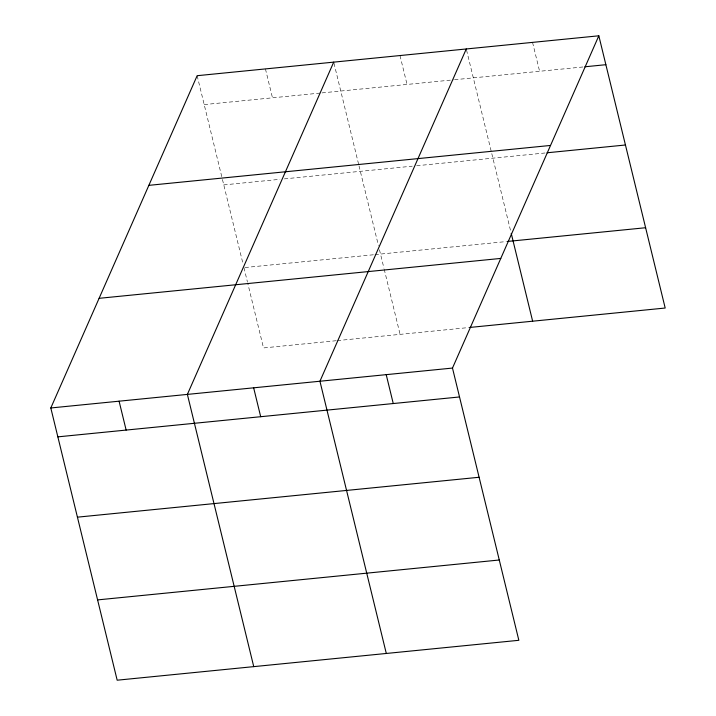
<?xml version="1.0" encoding="UTF-8"?>
<svg xmlns="http://www.w3.org/2000/svg" width="716" height="716" viewBox="0 0 716 716"><rect width="100%" height="100%" fill="white"/><g stroke="black" fill="none" stroke-linecap="round" stroke-linejoin="round"><path stroke-width="0.54" stroke-dasharray="3.58 2.69" d="M204.194 104.599L320.938 92.999M322.039 92.892L453.434 79.834M454.544 79.727L583.782 66.892M223.768 184.898L279.938 179.322M284.341 178.884L412.255 166.175M416.676 165.736L545.914 152.902M245.042 267.524L373.904 254.726M375.005 254.61L506.436 241.56M336.207 340.718L263.515 347.931L247.638 282.829M337.308 340.601L468.568 327.57M532.552 42.387L539.596 71.278M466.537 50.039L510.964 232.306M399.993 55.553L407.046 84.443M333.978 63.205L358.752 164.823M359.02 165.906L378.415 245.472M379.462 249.768L383.946 268.178M384.215 269.261L400.083 334.372M265.439 68.915L272.483 97.815M197.151 75.699L222.184 178.382M222.443 179.474L243.154 264.41M243.941 267.632L247.378 281.737"/><path stroke-width="1.07" d="M598.827 35.8L452.485 368.069L518.849 640.301L117.173 680.2L50.809 407.968L197.151 75.699L598.827 35.8L665.191 308.032L469.678 327.454M333.719 62.131L187.377 394.4L253.741 666.632M466.277 48.965L319.936 381.234L386.3 653.466M584.883 66.785L605.87 64.7M148.856 185.346L550.532 145.446M547.024 152.785L625.444 144.999M507.537 241.444L645.617 227.733M99.103 298.321L500.779 258.422M50.809 407.968L452.485 368.069M57.853 436.858L459.529 396.959M77.426 517.167L479.102 477.268M97.6 599.901L499.276 560.002M511.233 233.38L532.641 321.198M386.21 374.647L393.254 403.547M253.652 387.812L260.696 416.712M119.089 401.184L126.141 430.074"/></g></svg>
